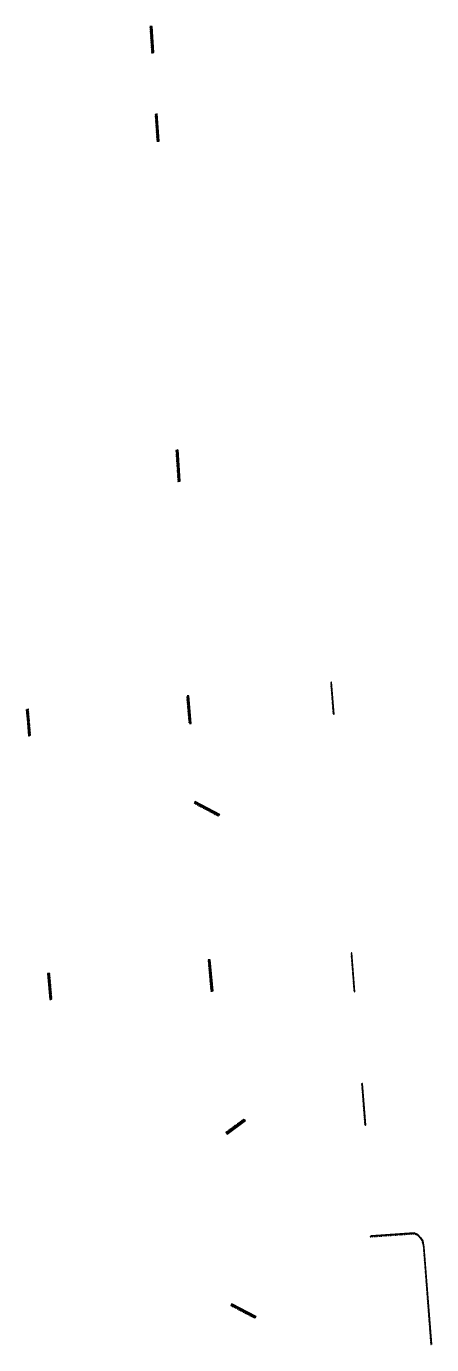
# Model space of a CAD drawing. Extents: x -9041 to 1682, y -8996 to 964.
# Drawn here: x -5188 to -3822, y -3474 to 964 of the extents above; entities that cross this region are included whole.
import ezdxf

# ---------------------------------------------------------------- set-up
doc = ezdxf.new("R2010")
doc.units = 0

msp = doc.modelspace()

# ---------------------------------------------------------------- linework, layer by layer
at = {"layer": 'mg_to_dxf', "color": 40}
for points in [[(-4770.53, 963.41), (-4771.53, 963.34), (-4771.5, 962.93), (-4770.51, 963)], [(-4770.12, 957.01), (-4770.31, 960), (-4771.31, 959.94), (-4771.11, 956.94)], [(-4770.72, 950.96), (-4769.72, 951.02), (-4769.92, 954.01), (-4770.92, 953.95)], [(-4769.33, 945.03), (-4769.53, 948.03), (-4770.53, 947.96), (-4770.33, 944.97)], [(-4769.94, 938.98), (-4768.94, 939.05), (-4769.14, 942.04), (-4770.14, 941.97)], [(-4768.75, 936.05), (-4769.75, 935.99), (-4769.55, 932.99), (-4768.55, 933.06)], [(-4769.54, 963.49), (-4769.51, 963.06), (-4768.51, 963.13), (-4768.54, 963.57)], [(-4768.31, 960.13), (-4769.31, 960.07), (-4769.12, 957.07), (-4768.12, 957.14)], [(-4768.92, 954.08), (-4768.73, 951.09), (-4767.73, 951.15), (-4767.92, 954.14)], [(-4768.34, 945.1), (-4767.34, 945.16), (-4767.53, 948.16), (-4768.53, 948.09)], [(-4768.14, 942.11), (-4767.95, 939.11), (-4766.95, 939.18), (-4767.14, 942.17)], [(-4766.56, 933.19), (-4766.75, 936.18), (-4767.75, 936.12), (-4767.56, 933.12)], [(-4761.78, 875.38), (-4760.79, 875.45), (-4766.55, 963.73), (-4767.54, 963.65)], [(-4764.55, 963.89), (-4765.55, 963.81), (-4759.79, 875.52), (-4758.79, 875.59)], [(-4768.16, 927.07), (-4768.36, 930.07), (-4769.36, 930), (-4769.16, 927.01)], [(-4768.96, 924.01), (-4768.77, 921.02), (-4767.77, 921.08), (-4767.97, 924.08)], [(-4768.38, 915.03), (-4767.38, 915.1), (-4767.58, 918.09), (-4768.57, 918.03)], [(-4766.99, 909.11), (-4767.19, 912.1), (-4768.18, 912.04), (-4767.99, 909.04)], [(-4767.79, 906.05), (-4767.6, 903.06), (-4766.6, 903.12), (-4766.8, 906.12)], [(-4766.21, 897.14), (-4766.4, 900.13), (-4767.4, 900.06), (-4767.21, 897.07)], [(-4767.16, 927.14), (-4766.17, 927.2), (-4766.36, 930.2), (-4767.36, 930.13)], [(-4767.01, 894.08), (-4766.82, 891.08), (-4765.82, 891.15), (-4766.01, 894.14)], [(-4765.97, 924.21), (-4766.97, 924.14), (-4766.77, 921.15), (-4765.78, 921.21)], [(-4765.62, 888.15), (-4766.62, 888.09), (-4766.43, 885.1), (-4765.43, 885.16)], [(-4765.39, 915.23), (-4765.58, 918.22), (-4766.58, 918.16), (-4766.38, 915.16)], [(-4766.19, 912.17), (-4765.99, 909.18), (-4765, 909.24), (-4765.19, 912.23)], [(-4765.8, 906.18), (-4765.6, 903.19), (-4764.6, 903.25), (-4764.8, 906.25)], [(-4764.21, 897.27), (-4764.41, 900.26), (-4765.41, 900.19), (-4765.21, 897.2)], [(-4765.02, 894.21), (-4764.82, 891.21), (-4763.82, 891.28), (-4764.02, 894.27)], [(-4764.43, 885.23), (-4763.43, 885.29), (-4763.63, 888.28), (-4764.63, 888.22)], [(-4765.23, 882.17), (-4766.23, 882.1), (-4766.04, 879.11), (-4765.04, 879.17)], [(-4765.77, 875.1), (-4764.78, 875.17), (-4764.84, 876.18), (-4765.84, 876.11)], [(-4763.04, 879.3), (-4763.24, 882.3), (-4764.24, 882.23), (-4764.04, 879.24)], [(-4763.78, 875.24), (-4762.78, 875.31), (-4762.85, 876.31), (-4763.84, 876.24)], [(-4753.62, 664.43), (-4752.62, 664.49), (-4752.82, 667.49), (-4753.82, 667.42)], [(-4751.82, 667.55), (-4751.63, 664.56), (-4750.63, 664.63), (-4750.82, 667.62)], [(-4748.93, 669.24), (-4749.92, 669.17), (-4743.92, 577.12), (-4742.92, 577.16)], [(-4741.92, 577.21), (-4740.92, 577.25), (-4746.93, 669.38), (-4747.93, 669.31)], [(-4753.23, 658.44), (-4752.23, 658.51), (-4752.43, 661.5), (-4753.43, 661.44)], [(-4752.04, 655.51), (-4753.04, 655.45), (-4752.84, 652.46), (-4751.84, 652.52)], [(-4751.65, 649.53), (-4752.65, 649.46), (-4752.45, 646.47), (-4751.45, 646.53)], [(-4752.25, 643.47), (-4752.06, 640.48), (-4751.06, 640.55), (-4751.26, 643.54)], [(-4751.67, 634.49), (-4750.67, 634.56), (-4750.87, 637.55), (-4751.86, 637.49)], [(-4750.28, 628.57), (-4750.48, 631.56), (-4751.47, 631.5), (-4751.28, 628.51)], [(-4750.43, 661.63), (-4751.43, 661.57), (-4751.24, 658.57), (-4750.24, 658.64)], [(-4751.08, 625.51), (-4750.89, 622.52), (-4749.89, 622.58), (-4750.09, 625.58)], [(-4751.04, 655.58), (-4750.84, 652.59), (-4749.85, 652.65), (-4750.04, 655.64)], [(-4750.45, 646.6), (-4749.46, 646.66), (-4749.65, 649.66), (-4750.65, 649.59)], [(-4749.07, 640.68), (-4749.26, 643.67), (-4750.26, 643.6), (-4750.06, 640.61)], [(-4748.87, 637.68), (-4749.87, 637.62), (-4749.67, 634.62), (-4748.68, 634.69)], [(-4748.28, 628.7), (-4748.48, 631.7), (-4749.48, 631.63), (-4749.28, 628.64)], [(-4748.09, 625.71), (-4749.09, 625.64), (-4748.89, 622.65), (-4747.89, 622.71)], [(-4750.69, 619.53), (-4750.5, 616.53), (-4749.5, 616.6), (-4749.69, 619.59)], [(-4749.3, 613.6), (-4750.3, 613.54), (-4750.11, 610.54), (-4749.11, 610.61)], [(-4749.72, 604.56), (-4748.72, 604.62), (-4748.91, 607.62), (-4749.91, 607.55)], [(-4749.33, 598.57), (-4748.33, 598.63), (-4748.52, 601.63), (-4749.52, 601.56)], [(-4749.13, 595.58), (-4748.94, 592.58), (-4747.94, 592.65), (-4748.13, 595.64)], [(-4748.74, 589.59), (-4748.54, 586.6), (-4747.55, 586.66), (-4747.74, 589.65)], [(-4748.7, 619.66), (-4748.5, 616.66), (-4747.5, 616.73), (-4747.7, 619.72)], [(-4748.15, 580.61), (-4747.16, 580.67), (-4747.35, 583.67), (-4748.35, 583.6)], [(-4748.31, 613.67), (-4748.11, 610.67), (-4747.11, 610.74), (-4747.31, 613.73)], [(-4746.96, 577.68), (-4747.96, 577.61), (-4747.92, 576.96), (-4746.92, 577)], [(-4747.92, 607.68), (-4747.72, 604.69), (-4746.72, 604.75), (-4746.92, 607.75)], [(-4747.52, 601.69), (-4747.33, 598.7), (-4746.33, 598.76), (-4746.53, 601.76)], [(-4746.14, 595.77), (-4747.13, 595.71), (-4746.94, 592.71), (-4745.94, 592.78)], [(-4746.55, 586.73), (-4745.55, 586.79), (-4745.75, 589.78), (-4746.74, 589.72)], [(-4745.16, 580.8), (-4745.36, 583.8), (-4746.35, 583.73), (-4746.16, 580.74)], [(-4744.92, 577.08), (-4744.96, 577.81), (-4745.96, 577.74), (-4745.92, 577.04)], [(-4683.82, -464.34), (-4683.62, -467.33), (-4682.63, -467.27), (-4682.82, -464.27)], [(-4682.23, -473.25), (-4682.43, -470.26), (-4683.43, -470.32), (-4683.23, -473.32)], [(-4682.84, -479.31), (-4681.84, -479.24), (-4682.04, -476.25), (-4683.04, -476.31)], [(-4682.45, -485.29), (-4681.45, -485.23), (-4681.65, -482.23), (-4682.65, -482.3)], [(-4681.82, -464.21), (-4681.63, -467.2), (-4680.63, -467.14), (-4680.82, -464.14)], [(-4681.43, -470.19), (-4681.24, -473.19), (-4680.24, -473.12), (-4680.43, -470.13)], [(-4681.04, -476.18), (-4680.85, -479.18), (-4679.85, -479.11), (-4680.04, -476.12)], [(-4680.46, -485.16), (-4679.46, -485.1), (-4679.65, -482.1), (-4680.65, -482.17)], [(-4680.26, -488.16), (-4680.06, -491.15), (-4679.07, -491.08), (-4679.26, -488.09)], [(-4673.07, -567.71), (-4672.07, -567.62), (-4678.95, -462.12), (-4679.95, -462.21)], [(-4671.07, -567.54), (-4670.08, -567.46), (-4676.96, -461.94), (-4677.96, -462.03)], [(-4681.26, -488.22), (-4682.26, -488.29), (-4682.06, -491.28), (-4681.06, -491.22)], [(-4680.87, -494.21), (-4681.87, -494.27), (-4681.67, -497.27), (-4680.67, -497.2)], [(-4680.48, -500.2), (-4681.48, -500.26), (-4681.28, -503.25), (-4680.28, -503.19)], [(-4679.89, -509.18), (-4680.09, -506.18), (-4681.08, -506.25), (-4680.89, -509.24)], [(-4680.5, -515.23), (-4679.5, -515.16), (-4679.7, -512.17), (-4680.69, -512.24)], [(-4680.11, -521.22), (-4679.11, -521.15), (-4679.31, -518.16), (-4680.3, -518.22)], [(-4679.91, -524.21), (-4679.72, -527.2), (-4678.72, -527.14), (-4678.91, -524.15)], [(-4679.67, -497.14), (-4678.68, -497.07), (-4678.87, -494.08), (-4679.87, -494.14)], [(-4678.33, -533.13), (-4678.52, -530.13), (-4679.52, -530.2), (-4679.33, -533.19)], [(-4679.28, -503.12), (-4678.29, -503.06), (-4678.48, -500.07), (-4679.48, -500.13)], [(-4679.09, -506.12), (-4678.89, -509.11), (-4677.9, -509.05), (-4678.09, -506.05)], [(-4677.7, -512.04), (-4678.7, -512.11), (-4678.5, -515.1), (-4677.5, -515.03)], [(-4677.31, -518.03), (-4678.31, -518.09), (-4678.11, -521.09), (-4677.11, -521.02)], [(-4677.72, -527.07), (-4676.72, -527.01), (-4676.92, -524.02), (-4677.92, -524.08)], [(-4676.53, -530), (-4677.53, -530.07), (-4677.33, -533.06), (-4676.33, -533)], [(-4677.94, -539.11), (-4678.13, -536.12), (-4679.13, -536.18), (-4678.94, -539.18)], [(-4677.74, -542.11), (-4678.74, -542.17), (-4678.55, -545.17), (-4677.55, -545.1)], [(-4678.16, -551.15), (-4677.16, -551.09), (-4677.35, -548.09), (-4678.35, -548.16)], [(-4676.77, -557.08), (-4676.96, -554.08), (-4677.96, -554.15), (-4677.76, -557.14)], [(-4676.57, -560.07), (-4677.57, -560.13), (-4677.37, -563.13), (-4676.38, -563.06)], [(-4676.06, -567.95), (-4676.18, -566.06), (-4677.18, -566.12), (-4677.05, -568.03)], [(-4676.94, -539.05), (-4675.94, -538.98), (-4676.14, -535.99), (-4677.14, -536.05)], [(-4675.55, -544.97), (-4675.75, -541.98), (-4676.75, -542.04), (-4676.55, -545.04)], [(-4675.36, -547.96), (-4676.35, -548.03), (-4676.16, -551.02), (-4675.16, -550.96)], [(-4674.97, -553.95), (-4675.96, -554.02), (-4675.77, -557.01), (-4674.77, -556.95)], [(-4674.38, -562.93), (-4674.58, -559.94), (-4675.57, -560), (-4675.38, -563)], [(-4675.06, -567.87), (-4674.06, -567.79), (-4674.19, -565.93), (-4675.18, -565.99)], [(-4161.95, -1248.58), (-4160.95, -1248.51), (-4161.18, -1245.51), (-4162.18, -1245.59)], [(-4160.73, -1251.5), (-4161.72, -1251.57), (-4161.49, -1254.56), (-4160.5, -1254.49)], [(-4161.27, -1257.56), (-4161.04, -1260.55), (-4160.04, -1260.47), (-4160.27, -1257.48)], [(-4159.81, -1263.46), (-4160.81, -1263.54), (-4160.58, -1266.53), (-4159.58, -1266.45)], [(-4160.35, -1269.52), (-4160.13, -1272.51), (-4159.13, -1272.44), (-4159.36, -1269.44)], [(-4152.04, -1352.2), (-4151.01, -1352.63), (-4159.33, -1243.47), (-4160.33, -1243.51)], [(-4158.67, -1278.42), (-4158.9, -1275.43), (-4159.9, -1275.5), (-4159.67, -1278.49)], [(-4159.44, -1281.49), (-4159.21, -1284.48), (-4158.22, -1284.4), (-4158.44, -1281.41)], [(-4647.55, -1293.75), (-4647.29, -1296.74), (-4646.29, -1296.65), (-4646.56, -1293.66)], [(-4645.77, -1302.63), (-4646.03, -1299.64), (-4647.02, -1299.73), (-4646.76, -1302.72)], [(-4646.23, -1308.69), (-4645.24, -1308.61), (-4645.5, -1305.62), (-4646.5, -1305.7)], [(-4644.97, -1311.59), (-4645.97, -1311.68), (-4645.71, -1314.67), (-4644.71, -1314.58)], [(-4645.83, -1290.45), (-4645.82, -1290.59), (-4644.83, -1290.5), (-4644.84, -1290.31)], [(-4645.56, -1293.58), (-4645.3, -1296.56), (-4644.3, -1296.48), (-4644.56, -1293.49)], [(-4644.18, -1320.56), (-4644.45, -1317.57), (-4645.44, -1317.66), (-4645.18, -1320.65)], [(-4643.77, -1302.45), (-4644.04, -1299.46), (-4645.03, -1299.55), (-4644.77, -1302.54)], [(-4644.92, -1323.64), (-4644.65, -1326.62), (-4643.66, -1326.54), (-4643.92, -1323.55)], [(-4643.25, -1308.43), (-4643.51, -1305.44), (-4644.51, -1305.53), (-4644.24, -1308.52)], [(-4644.39, -1329.61), (-4644.13, -1332.6), (-4643.13, -1332.51), (-4643.39, -1329.52)], [(-4642.72, -1314.41), (-4642.98, -1311.42), (-4643.98, -1311.51), (-4643.71, -1314.49)], [(-4635.64, -1383.31), (-4634.63, -1383.32), (-4642.86, -1290.01), (-4643.85, -1290.16)], [(-4642.19, -1320.38), (-4642.45, -1317.39), (-4643.45, -1317.48), (-4643.19, -1320.47)], [(-4641.66, -1326.36), (-4641.93, -1323.37), (-4642.92, -1323.46), (-4642.66, -1326.45)], [(-4642.13, -1332.42), (-4641.14, -1332.34), (-4641.4, -1329.35), (-4642.4, -1329.44)], [(-4633.63, -1383.32), (-4632.62, -1383.33), (-4640.88, -1289.72), (-4641.87, -1289.86)], [(-4158.99, -1287.47), (-4158.76, -1290.46), (-4157.76, -1290.38), (-4157.99, -1287.39)], [(-4158.3, -1296.44), (-4157.3, -1296.37), (-4157.53, -1293.38), (-4158.53, -1293.45)], [(-4157.85, -1302.43), (-4156.85, -1302.35), (-4157.08, -1299.36), (-4158.07, -1299.43)], [(-4157.62, -1305.42), (-4157.39, -1308.41), (-4156.39, -1308.33), (-4156.62, -1305.34)], [(-4156.93, -1314.39), (-4155.94, -1314.31), (-4156.16, -1311.32), (-4157.16, -1311.4)], [(-4156.7, -1317.38), (-4156.48, -1320.37), (-4155.48, -1320.3), (-4155.71, -1317.31)], [(-4156.25, -1323.36), (-4156.02, -1326.36), (-4155.02, -1326.28), (-4155.25, -1323.29)], [(-4155.79, -1329.35), (-4155.56, -1332.34), (-4154.57, -1332.26), (-4154.8, -1329.27)], [(-5187.16, -1335.71), (-5188.16, -1335.79), (-5184.55, -1378.63), (-5183.56, -1378.56)], [(-5185.17, -1335.55), (-5186.17, -1335.63), (-5182.56, -1378.48), (-5181.56, -1378.41)], [(-5184.16, -1335.56), (-5183.91, -1338.55), (-5182.92, -1338.47), (-5183.17, -1335.48)], [(-5183.41, -1344.53), (-5182.41, -1344.45), (-5182.66, -1341.46), (-5183.66, -1341.54)], [(-5182.16, -1347.44), (-5183.16, -1347.52), (-5182.91, -1350.51), (-5181.91, -1350.43)], [(-5182.4, -1356.49), (-5181.41, -1356.41), (-5181.66, -1353.42), (-5182.65, -1353.5)], [(-5182.17, -1335.4), (-5181.92, -1338.39), (-5180.92, -1338.3), (-5181.17, -1335.31)], [(-5182.15, -1359.48), (-5181.9, -1362.47), (-5180.9, -1362.38), (-5181.15, -1359.4)], [(-5181.67, -1341.37), (-5181.42, -1344.36), (-5180.42, -1344.28), (-5180.67, -1341.29)], [(-5180.4, -1368.36), (-5180.65, -1365.37), (-5181.65, -1365.46), (-5181.4, -1368.45)], [(-5180.91, -1350.34), (-5179.92, -1350.26), (-5180.17, -1347.27), (-5181.16, -1347.35)], [(-5180.89, -1374.43), (-5179.9, -1374.34), (-5180.15, -1371.35), (-5181.14, -1371.44)], [(-5180.41, -1356.32), (-5179.41, -1356.24), (-5179.67, -1353.25), (-5180.66, -1353.33)], [(-5180.16, -1359.31), (-5179.91, -1362.3), (-5178.91, -1362.22), (-5179.16, -1359.23)], [(-5178.66, -1365.21), (-5179.65, -1365.29), (-5179.4, -1368.28), (-5178.41, -1368.2)], [(-5177.9, -1374.17), (-5178.15, -1371.18), (-5179.15, -1371.27), (-5178.9, -1374.26)], [(-4642.6, -1338.49), (-4642.87, -1335.5), (-4643.86, -1335.59), (-4643.6, -1338.58)], [(-4642.07, -1344.47), (-4642.34, -1341.48), (-4643.33, -1341.57), (-4643.07, -1344.55)], [(-4641.81, -1347.45), (-4642.81, -1347.54), (-4642.54, -1350.53), (-4641.55, -1350.44)], [(-4641.02, -1356.42), (-4641.28, -1353.43), (-4642.28, -1353.52), (-4642.02, -1356.51)], [(-4641.87, -1335.41), (-4641.61, -1338.4), (-4640.61, -1338.31), (-4640.87, -1335.33)], [(-4641.49, -1362.48), (-4640.49, -1362.4), (-4640.76, -1359.41), (-4641.75, -1359.5)], [(-4640.08, -1344.29), (-4640.35, -1341.3), (-4641.34, -1341.39), (-4641.08, -1344.38)], [(-4640.96, -1368.46), (-4639.97, -1368.37), (-4640.23, -1365.39), (-4641.23, -1365.47)], [(-4639.56, -1350.27), (-4639.82, -1347.28), (-4640.81, -1347.37), (-4640.55, -1350.36)], [(-4640.7, -1371.45), (-4640.44, -1374.44), (-4639.44, -1374.35), (-4639.7, -1371.36)], [(-4640.29, -1353.34), (-4640.02, -1356.33), (-4639.03, -1356.24), (-4639.29, -1353.26)], [(-4639.76, -1359.32), (-4639.5, -1362.31), (-4638.5, -1362.22), (-4638.76, -1359.23)], [(-4639.23, -1365.3), (-4638.97, -1368.29), (-4637.97, -1368.2), (-4638.24, -1365.21)], [(-4637.45, -1374.17), (-4637.71, -1371.19), (-4638.71, -1371.27), (-4638.44, -1374.26)], [(-4154.11, -1338.25), (-4154.34, -1335.25), (-4155.34, -1335.33), (-4155.11, -1338.32)], [(-4154.88, -1341.31), (-4154.65, -1344.3), (-4153.65, -1344.23), (-4153.88, -1341.24)], [(-4154.42, -1347.3), (-4154.2, -1350.29), (-4153.2, -1350.21), (-4153.43, -1347.22)], [(-5183.39, -1380.55), (-5184.38, -1380.62), (-5180.66, -1424.88), (-5179.66, -1424.81)], [(-5181.39, -1380.41), (-5182.39, -1380.48), (-5178.66, -1424.74), (-5177.67, -1424.67)], [(-5180.56, -1378.34), (-5179.57, -1378.27), (-5179.64, -1377.33), (-5180.64, -1377.42)], [(-5180.39, -1380.4), (-5179.39, -1380.32), (-5179.4, -1380.26), (-5180.4, -1380.33)], [(-5179.14, -1383.31), (-5180.14, -1383.39), (-5179.89, -1386.38), (-5178.89, -1386.3)], [(-5179.38, -1392.36), (-5178.39, -1392.28), (-5178.64, -1389.29), (-5179.63, -1389.37)], [(-5178.13, -1395.27), (-5179.13, -1395.35), (-5178.88, -1398.34), (-5177.88, -1398.26)], [(-5178.57, -1378.2), (-5177.57, -1378.13), (-5177.65, -1377.16), (-5178.65, -1377.25)], [(-5178.63, -1401.33), (-5178.38, -1404.32), (-5177.38, -1404.24), (-5177.63, -1401.25)], [(-5178.4, -1380.24), (-5177.4, -1380.15), (-5177.4, -1380.12), (-5178.4, -1380.19)], [(-5176.9, -1386.13), (-5177.15, -1383.14), (-5178.14, -1383.23), (-5177.89, -1386.22)], [(-5178.12, -1407.31), (-5177.87, -1410.3), (-5176.88, -1410.22), (-5177.13, -1407.23)], [(-5177.64, -1389.21), (-5177.39, -1392.19), (-5176.39, -1392.11), (-5176.64, -1389.12)], [(-5177.62, -1413.29), (-5177.37, -1416.28), (-5176.37, -1416.19), (-5176.62, -1413.2)], [(-5176.14, -1395.1), (-5177.14, -1395.18), (-5176.89, -1398.17), (-5175.89, -1398.09)], [(-5176.87, -1422.26), (-5175.87, -1422.17), (-5176.12, -1419.18), (-5177.12, -1419.27)], [(-5175.39, -1404.07), (-5175.64, -1401.08), (-5176.63, -1401.16), (-5176.38, -1404.15)], [(-5175.13, -1407.06), (-5176.13, -1407.14), (-5175.88, -1410.13), (-5174.88, -1410.05)], [(-5175.38, -1416.11), (-5174.38, -1416.03), (-5174.63, -1413.04), (-5175.63, -1413.12)], [(-5174.13, -1419.02), (-5175.12, -1419.1), (-5174.87, -1422.09), (-5173.88, -1422.01)], [(-4640.17, -1377.43), (-4639.91, -1380.41), (-4638.91, -1380.33), (-4639.18, -1377.34)], [(-4638.18, -1377.25), (-4637.92, -1380.24), (-4636.92, -1380.15), (-4637.18, -1377.16)], [(-4636.64, -1383.3), (-4636.66, -1383.14), (-4637.65, -1383.26)], [(-4622.02, -1650.94), (-4622.46, -1651.84), (-4620.86, -1652.68), (-4620.39, -1651.79)], [(-4621.58, -1650.04), (-4619.93, -1650.91), (-4619.46, -1650.03), (-4621.14, -1649.14)], [(-4537.6, -1692.12), (-4537.14, -1691.24), (-4620.26, -1647.34), (-4620.7, -1648.24)], [(-4619.38, -1645.54), (-4619.82, -1646.44), (-4536.68, -1690.35), (-4536.22, -1689.46)], [(-4617.74, -1653.2), (-4618.21, -1654.08), (-4615.56, -1655.48), (-4615.09, -1654.6)], [(-4616.81, -1651.43), (-4617.27, -1652.31), (-4614.62, -1653.71), (-4614.15, -1652.83)], [(-4612.9, -1656.88), (-4610.25, -1658.28), (-4609.78, -1657.4), (-4612.44, -1656)], [(-4611.5, -1654.23), (-4611.97, -1655.11), (-4609.32, -1656.51), (-4608.85, -1655.63)], [(-4607.6, -1659.68), (-4604.94, -1661.08), (-4604.48, -1660.2), (-4607.13, -1658.8)], [(-4604.01, -1659.32), (-4603.54, -1658.43), (-4606.2, -1657.03), (-4606.66, -1657.91)], [(-4601.82, -1661.6), (-4602.29, -1662.48), (-4599.64, -1663.89), (-4599.17, -1663)], [(-4601.36, -1660.72), (-4598.71, -1662.12), (-4598.24, -1661.23), (-4600.89, -1659.83)], [(-4596.99, -1665.29), (-4594.33, -1666.69), (-4593.87, -1665.8), (-4596.52, -1664.4)], [(-4596.05, -1663.52), (-4593.4, -1664.92), (-4592.93, -1664.03), (-4595.58, -1662.63)], [(-4591.68, -1668.09), (-4589.03, -1669.49), (-4588.56, -1668.6), (-4591.21, -1667.2)], [(-4590.28, -1665.44), (-4590.75, -1666.32), (-4588.09, -1667.72), (-4587.63, -1666.84)], [(-4585.91, -1670.01), (-4586.37, -1670.89), (-4583.72, -1672.29), (-4583.25, -1671.41)], [(-4584.97, -1668.24), (-4585.44, -1669.12), (-4582.79, -1670.52), (-4582.32, -1669.64)], [(-4577.95, -1674.21), (-4580.6, -1672.81), (-4581.07, -1673.69), (-4578.42, -1675.09)], [(-4580.13, -1671.92), (-4577.48, -1673.32), (-4577.02, -1672.44), (-4579.67, -1671.04)], [(-4573.11, -1677.89), (-4572.64, -1677.01), (-4575.3, -1675.61), (-4575.76, -1676.49)], [(-4574.36, -1673.84), (-4574.83, -1674.72), (-4572.18, -1676.13), (-4571.71, -1675.24)], [(-4570.46, -1679.3), (-4567.8, -1680.7), (-4567.34, -1679.81), (-4569.99, -1678.41)], [(-4566.4, -1678.04), (-4569.06, -1676.64), (-4569.52, -1677.53), (-4566.87, -1678.93)], [(-4565.15, -1682.1), (-4562.5, -1683.5), (-4562.03, -1682.61), (-4564.68, -1681.21)], [(-4561.1, -1680.84), (-4563.75, -1679.44), (-4564.22, -1680.33), (-4561.56, -1681.73)], [(-4559.38, -1684.01), (-4559.85, -1684.9), (-4557.19, -1686.3), (-4556.73, -1685.42)], [(-4558.45, -1682.25), (-4558.91, -1683.13), (-4556.26, -1684.53), (-4555.79, -1683.65)], [(-4550.95, -1687.33), (-4550.49, -1686.45), (-4553.14, -1685.05), (-4553.61, -1685.93)], [(-4554.07, -1686.82), (-4554.54, -1687.7), (-4551.89, -1689.1), (-4551.42, -1688.22)], [(-4546.58, -1691.9), (-4546.11, -1691.02), (-4548.77, -1689.62), (-4549.23, -1690.5)], [(-4548.3, -1688.73), (-4545.65, -1690.13), (-4545.18, -1689.25), (-4547.83, -1687.85)], [(-4543.46, -1692.42), (-4543.93, -1693.3), (-4541.28, -1694.7), (-4540.81, -1693.82)], [(-4543, -1691.54), (-4540.34, -1692.94), (-4539.88, -1692.05), (-4542.53, -1690.65)], [(-4093.6, -2156.46), (-4093.53, -2157.45), (-4092.53, -2157.37), (-4092.63, -2156.02)], [(-4093.07, -2163.43), (-4092.07, -2163.36), (-4092.3, -2160.37), (-4093.3, -2160.44)], [(-4092.61, -2169.42), (-4091.62, -2169.34), (-4091.84, -2166.35), (-4092.84, -2166.42)], [(-4092.39, -2172.41), (-4092.16, -2175.4), (-4091.16, -2175.32), (-4091.39, -2172.33)], [(-4081.7, -2286.21), (-4080.65, -2286.81), (-4090.69, -2155.14), (-4091.66, -2155.58)], [(-4574.31, -2179.67), (-4574.35, -2179.23), (-4575.34, -2179.31), (-4575.3, -2179.76)], [(-4575.04, -2182.75), (-4574.78, -2185.74), (-4573.78, -2185.65), (-4574.04, -2182.66)], [(-4573.52, -2188.64), (-4574.51, -2188.73), (-4574.25, -2191.71), (-4573.25, -2191.63)], [(-4573.99, -2194.7), (-4573.72, -2197.69), (-4572.73, -2197.6), (-4572.99, -2194.61)], [(-4572.2, -2203.58), (-4572.46, -2200.59), (-4573.46, -2200.68), (-4573.19, -2203.67)], [(-4572.31, -2179.5), (-4572.35, -2179.08), (-4573.35, -2179.15), (-4573.31, -2179.59)], [(-4572.05, -2182.49), (-4573.05, -2182.57), (-4572.78, -2185.56), (-4571.79, -2185.47)], [(-4572.67, -2209.65), (-4571.67, -2209.56), (-4571.94, -2206.57), (-4572.93, -2206.66)], [(-4571.26, -2191.45), (-4571.52, -2188.46), (-4572.52, -2188.55), (-4572.26, -2191.54)], [(-4572.14, -2215.62), (-4571.14, -2215.53), (-4571.41, -2212.55), (-4572.4, -2212.63)], [(-4571, -2194.44), (-4571.99, -2194.53), (-4571.73, -2197.52), (-4570.73, -2197.43)], [(-4571.88, -2218.61), (-4571.61, -2221.6), (-4570.62, -2221.51), (-4570.88, -2218.52)], [(-4571.47, -2200.5), (-4571.2, -2203.49), (-4570.21, -2203.4), (-4570.47, -2200.42)], [(-4570.36, -2178.92), (-4571.35, -2179), (-4562.04, -2284.6), (-4561.04, -2284.52)], [(-4569.94, -2206.39), (-4570.94, -2206.48), (-4570.68, -2209.47), (-4569.68, -2209.38)], [(-4569.42, -2212.37), (-4570.41, -2212.46), (-4570.15, -2215.45), (-4569.15, -2215.36)], [(-4569.88, -2218.43), (-4569.62, -2221.42), (-4568.63, -2221.33), (-4568.89, -2218.35)], [(-4568.36, -2178.77), (-4569.36, -2178.84), (-4560.05, -2284.43), (-4559.05, -2284.34)], [(-4091.93, -2178.39), (-4091.7, -2181.38), (-4090.7, -2181.3), (-4090.93, -2178.31)], [(-4091.25, -2187.36), (-4090.25, -2187.29), (-4090.48, -2184.3), (-4091.47, -2184.37)], [(-4090.02, -2190.28), (-4091.02, -2190.35), (-4090.79, -2193.35), (-4089.79, -2193.27)], [(-4089.56, -2196.26), (-4090.56, -2196.34), (-4090.33, -2199.33), (-4089.34, -2199.25)], [(-4090.11, -2202.32), (-4089.88, -2205.31), (-4088.88, -2205.23), (-4089.11, -2202.24)], [(-4089.42, -2211.29), (-4088.42, -2211.22), (-4088.65, -2208.23), (-4089.65, -2208.3)], [(-4087.97, -2217.2), (-4088.2, -2214.21), (-4089.19, -2214.28), (-4088.96, -2217.28)], [(-5108.93, -2312.5), (-5107.94, -2312.35), (-5115.28, -2225.1), (-5116.28, -2225.1)], [(-5106.94, -2312.2), (-5105.95, -2312.05), (-5113.28, -2225.08), (-5114.28, -2225.09)], [(-5112.02, -2228.07), (-5112.02, -2228.07), (-5112.14, -2225.07), (-5112.27, -2225.08)], [(-5111.27, -2225.06), (-5111.27, -2225.06), (-5112.14, -2225.07), (-5111.02, -2227.98)], [(-5111.02, -2227.98), (-5111.02, -2227.98), (-5112.14, -2225.07), (-5112.02, -2228.07)], [(-5111.52, -2234.05), (-5110.52, -2233.96), (-5110.77, -2230.97), (-5111.77, -2231.06)], [(-5110.02, -2239.94), (-5110.27, -2236.95), (-5111.27, -2237.04), (-5111.01, -2240.02)], [(-5109.51, -2245.92), (-5109.77, -2242.93), (-5110.76, -2243.01), (-5110.51, -2246)], [(-5110.03, -2227.9), (-5109.03, -2227.82), (-5109.26, -2225.04), (-5110.27, -2225.05)], [(-5110.26, -2248.99), (-5110.01, -2251.98), (-5109.01, -2251.9), (-5109.26, -2248.91)], [(-5108.78, -2230.8), (-5109.78, -2230.89), (-5109.52, -2233.88), (-5108.53, -2233.79)], [(-5108.76, -2254.89), (-5109.76, -2254.97), (-5109.5, -2257.96), (-5108.51, -2257.88)], [(-5109.27, -2236.87), (-5109.02, -2239.86), (-5108.02, -2239.77), (-5108.28, -2236.78)], [(-5109.25, -2260.95), (-5109, -2263.94), (-5108, -2263.86), (-5108.26, -2260.87)], [(-5107.77, -2242.76), (-5108.77, -2242.85), (-5108.52, -2245.84), (-5107.52, -2245.75)], [(-5108.01, -2251.81), (-5107.02, -2251.73), (-5107.27, -2248.74), (-5108.27, -2248.83)], [(-5107.76, -2254.8), (-5107.51, -2257.79), (-5106.51, -2257.71), (-5106.77, -2254.72)], [(-5106.01, -2263.69), (-5106.26, -2260.7), (-5107.26, -2260.78), (-5107.01, -2263.77)], [(-4571.09, -2227.58), (-4570.09, -2227.49), (-4570.35, -2224.5), (-4571.35, -2224.59)], [(-4570.56, -2233.55), (-4569.56, -2233.46), (-4569.83, -2230.48), (-4570.82, -2230.56)], [(-4570.3, -2236.54), (-4570.03, -2239.53), (-4569.04, -2239.44), (-4569.3, -2236.45)], [(-4569.77, -2242.52), (-4569.5, -2245.51), (-4568.51, -2245.42), (-4568.77, -2242.43)], [(-4568.36, -2224.32), (-4569.36, -2224.41), (-4569.09, -2227.4), (-4568.1, -2227.31)], [(-4569.24, -2248.49), (-4568.98, -2251.48), (-4567.98, -2251.39), (-4568.24, -2248.41)], [(-4568.57, -2233.38), (-4567.57, -2233.29), (-4567.83, -2230.3), (-4568.83, -2230.39)], [(-4567.45, -2257.37), (-4567.72, -2254.38), (-4568.71, -2254.47), (-4568.45, -2257.46)], [(-4567.04, -2239.27), (-4567.31, -2236.28), (-4568.3, -2236.36), (-4568.04, -2239.35)], [(-4567.92, -2263.44), (-4566.93, -2263.35), (-4567.19, -2260.36), (-4568.19, -2260.45)], [(-4567.78, -2242.34), (-4567.51, -2245.33), (-4566.52, -2245.24), (-4566.78, -2242.25)], [(-4566.25, -2248.23), (-4567.25, -2248.32), (-4566.98, -2251.31), (-4565.99, -2251.22)], [(-4565.73, -2254.21), (-4566.72, -2254.3), (-4566.46, -2257.28), (-4565.46, -2257.2)], [(-4565.2, -2260.18), (-4566.19, -2260.27), (-4565.93, -2263.26), (-4564.93, -2263.17)], [(-4088.51, -2223.26), (-4087.51, -2223.18), (-4087.74, -2220.19), (-4088.74, -2220.27)], [(-4088.28, -2226.25), (-4088.05, -2229.24), (-4087.06, -2229.17), (-4087.28, -2226.17)], [(-4086.83, -2232.16), (-4087.82, -2232.23), (-4087.6, -2235.22), (-4086.6, -2235.15)], [(-4086.37, -2238.14), (-4087.37, -2238.22), (-4087.14, -2241.21), (-4086.14, -2241.13)], [(-4086.91, -2244.2), (-4086.68, -2247.19), (-4085.69, -2247.11), (-4085.91, -2244.12)], [(-4085.46, -2250.1), (-4086.46, -2250.18), (-4086.23, -2253.17), (-4085.23, -2253.1)], [(-4085.77, -2259.15), (-4084.77, -2259.08), (-4085, -2256.09), (-4086, -2256.16)], [(-4084.55, -2262.07), (-4085.54, -2262.15), (-4085.32, -2265.14), (-4084.32, -2265.06)], [(-5107.5, -2269.84), (-5107.75, -2266.85), (-5108.75, -2266.93), (-5108.5, -2269.92)], [(-5107.25, -2272.82), (-5108.25, -2272.91), (-5107.99, -2275.9), (-5107, -2275.81)], [(-5106.49, -2281.79), (-5106.75, -2278.8), (-5107.74, -2278.89), (-5107.49, -2281.88)], [(-5105.99, -2287.77), (-5106.24, -2284.78), (-5107.24, -2284.87), (-5106.99, -2287.86)], [(-5105.76, -2266.68), (-5106.76, -2266.76), (-5106.5, -2269.75), (-5105.51, -2269.67)], [(-5105.49, -2293.75), (-5105.74, -2290.76), (-5106.74, -2290.85), (-5106.48, -2293.83)], [(-5106, -2275.73), (-5105, -2275.65), (-5105.26, -2272.66), (-5106.25, -2272.74)], [(-5106.23, -2296.82), (-5105.98, -2299.81), (-5104.98, -2299.73), (-5105.24, -2296.74)], [(-5105.75, -2278.72), (-5105.5, -2281.71), (-5104.5, -2281.63), (-5104.75, -2278.64)], [(-5104.73, -2302.72), (-5105.73, -2302.8), (-5105.48, -2305.79), (-5104.48, -2305.71)], [(-5104, -2287.6), (-5104.25, -2284.61), (-5105.25, -2284.7), (-5104.99, -2287.69)], [(-5103.75, -2290.59), (-5104.74, -2290.68), (-5104.49, -2293.67), (-5103.49, -2293.58)], [(-5102.99, -2299.56), (-5103.24, -2296.57), (-5104.24, -2296.66), (-5103.99, -2299.65)], [(-5103.48, -2305.62), (-5102.49, -2305.54), (-5102.74, -2302.55), (-5103.74, -2302.64)], [(-4567.66, -2266.42), (-4567.4, -2269.41), (-4566.4, -2269.32), (-4566.66, -2266.34)], [(-4567.13, -2272.4), (-4566.87, -2275.39), (-4565.87, -2275.3), (-4566.14, -2272.31)], [(-4566.6, -2278.38), (-4566.34, -2281.37), (-4565.35, -2281.28), (-4565.61, -2278.29)], [(-4566.02, -2284.95), (-4565.03, -2284.87), (-4565.08, -2284.27), (-4566.08, -2284.35)], [(-4564.41, -2269.15), (-4564.67, -2266.16), (-4565.67, -2266.25), (-4565.4, -2269.24)], [(-4563.88, -2275.13), (-4564.14, -2272.14), (-4565.14, -2272.23), (-4564.88, -2275.21)], [(-4564.61, -2278.2), (-4564.35, -2281.19), (-4563.35, -2281.1), (-4563.62, -2278.11)], [(-4563.09, -2284.09), (-4564.09, -2284.18), (-4564.03, -2284.78), (-4563.04, -2284.69)], [(-4085.09, -2268.13), (-4084.86, -2271.12), (-4083.86, -2271.04), (-4084.09, -2268.05)], [(-4084.63, -2274.11), (-4084.4, -2277.1), (-4083.41, -2277.03), (-4083.63, -2274.04)], [(-4083.18, -2280.02), (-4084.18, -2280.09), (-4083.95, -2283.09), (-4082.95, -2283.01)], [(-5105.23, -2308.78), (-5104.97, -2311.77), (-5103.98, -2311.69), (-5104.23, -2308.7)], [(-5102.98, -2311.6), (-5101.99, -2311.45), (-5102.24, -2308.53), (-5103.23, -2308.61)], [(-4057.99, -2596.9), (-4057.98, -2597.08), (-4056.98, -2597), (-4057.04, -2596.17)], [(-4057.75, -2600.07), (-4057.52, -2603.06), (-4056.52, -2602.98), (-4056.75, -2599.99)], [(-4057.06, -2609.04), (-4056.07, -2608.97), (-4056.29, -2605.97), (-4057.29, -2606.05)], [(-4055.84, -2611.96), (-4056.84, -2612.03), (-4056.61, -2615.02), (-4055.61, -2614.95)], [(-4056.38, -2618.02), (-4056.15, -2621.01), (-4055.15, -2620.93), (-4055.38, -2617.94)], [(-4055.15, -2594.72), (-4056.09, -2595.44), (-4045.43, -2735.28), (-4044.38, -2735.92)], [(-4054.7, -2626.91), (-4054.93, -2623.92), (-4055.92, -2624), (-4055.7, -2626.99)], [(-4055.24, -2632.97), (-4054.24, -2632.9), (-4054.47, -2629.9), (-4055.47, -2629.98)], [(-4054.78, -2638.95), (-4053.79, -2638.88), (-4054.01, -2635.89), (-4055.01, -2635.96)], [(-4053.33, -2644.86), (-4053.56, -2641.87), (-4054.55, -2641.95), (-4054.33, -2644.94)], [(-4054.1, -2647.93), (-4053.87, -2650.92), (-4052.87, -2650.84), (-4053.1, -2647.85)], [(-4052.65, -2653.83), (-4053.64, -2653.91), (-4053.41, -2656.9), (-4052.42, -2656.83)], [(-4052.96, -2662.88), (-4051.96, -2662.81), (-4052.19, -2659.82), (-4053.19, -2659.89)], [(-4052.73, -2665.88), (-4052.5, -2668.87), (-4051.5, -2668.79), (-4051.73, -2665.8)], [(-4052.27, -2671.86), (-4052.05, -2674.85), (-4051.05, -2674.77), (-4051.28, -2671.78)], [(-4051.59, -2680.83), (-4050.59, -2680.76), (-4050.82, -2677.77), (-4051.82, -2677.84)], [(-4050.36, -2683.75), (-4051.36, -2683.82), (-4051.13, -2686.82), (-4050.14, -2686.74)], [(-4049.68, -2692.72), (-4049.91, -2689.73), (-4050.91, -2689.81), (-4050.68, -2692.8)], [(-4049.45, -2695.71), (-4050.45, -2695.79), (-4050.22, -2698.78), (-4049.22, -2698.7)], [(-4049.99, -2701.77), (-4049.76, -2704.76), (-4048.77, -2704.69), (-4049, -2701.7)], [(-4450.93, -2718.16), (-4451.47, -2717.32), (-4513.48, -2762.86), (-4512.92, -2763.68)], [(-4449.85, -2719.85), (-4450.39, -2719.01), (-4512.35, -2764.51), (-4511.78, -2765.33)], [(-4505.96, -2753.61), (-4503.54, -2751.83), (-4504.13, -2751.03), (-4506.55, -2752.8)], [(-4501.12, -2750.06), (-4498.7, -2748.28), (-4499.3, -2747.48), (-4501.71, -2749.25)], [(-4497.52, -2749.9), (-4498.11, -2749.09), (-4500.53, -2750.86), (-4499.94, -2751.67)], [(-4494.46, -2743.93), (-4496.88, -2745.7), (-4496.29, -2746.51), (-4493.87, -2744.73)], [(-4493.28, -2745.54), (-4495.69, -2747.31), (-4495.1, -2748.12), (-4492.68, -2746.34)], [(-4489.03, -2741.18), (-4489.62, -2740.37), (-4492.04, -2742.15), (-4491.45, -2742.96)], [(-4490.86, -2743.76), (-4490.27, -2744.57), (-4487.85, -2742.79), (-4488.44, -2741.99)], [(-4484.79, -2736.82), (-4487.21, -2738.6), (-4486.61, -2739.41), (-4484.2, -2737.63)], [(-4483.6, -2738.44), (-4486.02, -2740.21), (-4485.43, -2741.02), (-4483.01, -2739.24)], [(-4482.37, -2735.05), (-4481.78, -2735.85), (-4479.36, -2734.08), (-4479.95, -2733.27)], [(-4480.59, -2737.47), (-4478.18, -2735.69), (-4478.77, -2734.88), (-4481.19, -2736.66)], [(-4474.52, -2730.53), (-4475.12, -2729.72), (-4477.53, -2731.5), (-4476.94, -2732.3)], [(-4475.76, -2733.91), (-4473.34, -2732.14), (-4473.93, -2731.33), (-4476.35, -2733.11)], [(-4472.7, -2727.95), (-4472.1, -2728.75), (-4469.69, -2726.98), (-4470.28, -2726.17)], [(-4468.5, -2728.59), (-4469.1, -2727.78), (-4471.51, -2729.56), (-4470.92, -2730.36)], [(-4465.44, -2722.62), (-4467.86, -2724.39), (-4467.27, -2725.2), (-4464.85, -2723.42)], [(-4464.26, -2724.23), (-4466.68, -2726.01), (-4466.08, -2726.81), (-4463.67, -2725.04)], [(-4462.43, -2721.65), (-4460.01, -2719.87), (-4460.61, -2719.07), (-4463.02, -2720.84)], [(-4461.25, -2723.26), (-4458.83, -2721.49), (-4459.42, -2720.68), (-4461.84, -2722.46)], [(-4457.6, -2718.1), (-4455.18, -2716.32), (-4455.77, -2715.52), (-4458.19, -2717.29)], [(-4454.59, -2717.13), (-4457, -2718.9), (-4456.41, -2719.71), (-4453.99, -2717.93)], [(-4049.54, -2707.75), (-4049.31, -2710.75), (-4048.31, -2710.67), (-4048.54, -2707.68)], [(-4048.08, -2713.66), (-4049.08, -2713.74), (-4048.85, -2716.73), (-4047.86, -2716.65)], [(-4048.4, -2722.71), (-4047.4, -2722.64), (-4047.63, -2719.64), (-4048.62, -2719.72)], [(-4046.94, -2728.62), (-4047.17, -2725.63), (-4048.17, -2725.7), (-4047.94, -2728.69)], [(-4046.72, -2731.61), (-4047.71, -2731.69), (-4047.54, -2734), (-4046.52, -2734.6)], [(-4513.81, -2758.13), (-4515.76, -2759.56), (-4515.19, -2760.39), (-4513.21, -2758.94)], [(-4514.05, -2762.03), (-4512.03, -2760.55), (-4512.62, -2759.74), (-4514.62, -2761.21)], [(-4508.97, -2754.58), (-4511.39, -2756.35), (-4510.79, -2757.16), (-4508.38, -2755.39)], [(-4509.61, -2758.77), (-4507.19, -2757), (-4507.79, -2756.19), (-4510.2, -2757.97)], [(-4505.37, -2754.42), (-4504.77, -2755.22), (-4502.36, -2753.45), (-4502.95, -2752.64)], [(-3880.59, -3099.32), (-3880.67, -3098.27), (-4026.09, -3108.25), (-4027.39, -3109.34)], [(-3974.89, -3106.74), (-3974.82, -3107.74), (-3971.82, -3107.53), (-3971.89, -3106.53)], [(-3965.84, -3107.12), (-3965.91, -3106.12), (-3968.9, -3106.33), (-3968.83, -3107.33)], [(-3962.84, -3106.92), (-3959.85, -3106.71), (-3959.92, -3105.71), (-3962.91, -3105.92)], [(-3956.93, -3105.51), (-3956.86, -3106.5), (-3953.87, -3106.3), (-3953.93, -3105.3)], [(-3950.94, -3105.1), (-3950.87, -3106.09), (-3947.88, -3105.89), (-3947.95, -3104.89)], [(-3944.89, -3105.68), (-3941.89, -3105.48), (-3941.96, -3104.48), (-3944.96, -3104.69)], [(-3938.97, -3104.27), (-3938.9, -3105.27), (-3935.91, -3105.07), (-3935.98, -3104.07)], [(-3929.92, -3104.66), (-3929.99, -3103.66), (-3932.98, -3103.86), (-3932.92, -3104.86)], [(-3926.93, -3104.45), (-3923.94, -3104.24), (-3924, -3103.25), (-3927, -3103.45)], [(-3921.01, -3103.04), (-3920.94, -3104.04), (-3917.95, -3103.83), (-3918.02, -3102.84)], [(-3914.96, -3103.63), (-3911.96, -3103.42), (-3912.03, -3102.43), (-3915.03, -3102.63)], [(-3908.97, -3103.22), (-3905.98, -3103.01), (-3906.05, -3102.01), (-3909.04, -3102.22)], [(-3903.05, -3101.81), (-3902.99, -3102.81), (-3899.99, -3102.6), (-3900.06, -3101.6)], [(-3894.08, -3101.19), (-3897.07, -3101.4), (-3897, -3102.4), (-3894.01, -3102.19)], [(-3891.01, -3101.99), (-3888.02, -3101.78), (-3888.09, -3100.78), (-3891.08, -3100.99)], [(-3882.03, -3101.37), (-3882.1, -3100.37), (-3885.1, -3100.58), (-3885.03, -3101.57)], [(-3868.06, -3103.06), (-3880.67, -3098.27), (-3880.59, -3099.32), (-3868.46, -3103.99)], [(-3875.85, -3102.24), (-3878.66, -3101.17), (-3879.01, -3102.11), (-3876.21, -3103.17)], [(-3873.4, -3104.24), (-3870.6, -3105.3), (-3870.24, -3104.37), (-3873.05, -3103.3)], [(-3859.18, -3113.21), (-3868.06, -3103.06), (-3868.46, -3103.99), (-3859.98, -3113.84)], [(-3866.42, -3109.48), (-3865.67, -3108.82), (-3867.65, -3106.56), (-3868.4, -3107.22)], [(-4028.73, -3110.46), (-4028.69, -3111.43), (-4025.7, -3111.23), (-4025.77, -3110.23)], [(-4022.7, -3111.02), (-4019.71, -3110.82), (-4019.78, -3109.82), (-4022.77, -3110.03)], [(-4013.73, -3110.41), (-4013.79, -3109.41), (-4016.79, -3109.61), (-4016.72, -3110.61)], [(-4010.73, -3110.2), (-4007.74, -3110), (-4007.81, -3109), (-4010.8, -3109.2)], [(-4004.75, -3109.79), (-4001.75, -3109.59), (-4001.82, -3108.59), (-4004.81, -3108.79)], [(-3998.83, -3108.38), (-3998.76, -3109.38), (-3995.77, -3109.17), (-3995.84, -3108.18)], [(-3989.85, -3107.77), (-3992.84, -3107.97), (-3992.77, -3108.97), (-3989.78, -3108.76)], [(-3983.8, -3108.35), (-3983.86, -3107.36), (-3986.86, -3107.56), (-3986.79, -3108.56)], [(-3980.8, -3108.15), (-3977.81, -3107.94), (-3977.88, -3106.94), (-3980.87, -3107.15)], [(-3863.7, -3111.08), (-3864.45, -3111.74), (-3862.47, -3114), (-3861.72, -3113.34)], [(-3851.35, -3124.93), (-3859.18, -3113.21), (-3859.98, -3113.84), (-3852.23, -3125.44)], [(-3858.35, -3119.67), (-3857.51, -3119.13), (-3859.14, -3116.61), (-3859.98, -3117.16)], [(-3855.87, -3121.64), (-3856.71, -3122.19), (-3855.07, -3124.7), (-3854.24, -3124.16)], [(-3853.53, -3128.6), (-3852.88, -3131.53), (-3851.91, -3131.32), (-3852.55, -3128.39)], [(-3846.84, -3146.4), (-3851.35, -3124.93), (-3852.23, -3125.44), (-3847.83, -3146.48)], [(-3852.18, -3134.76), (-3851.53, -3137.69), (-3850.56, -3137.47), (-3851.2, -3134.54)], [(-3849.2, -3143.65), (-3849.84, -3140.72), (-3850.82, -3140.94), (-3850.18, -3143.87)], [(-3848.75, -3147.62), (-3849.75, -3147.69), (-3849.52, -3150.69), (-3848.52, -3150.61)], [(-3847.83, -3146.48), (-3822.83, -3474.4), (-3821.93, -3473.04), (-3846.84, -3146.4)], [(-3849.03, -3157.04), (-3848.04, -3156.96), (-3848.26, -3153.97), (-3849.26, -3154.05)], [(-3848.81, -3160.03), (-3848.58, -3163.02), (-3847.58, -3162.95), (-3847.81, -3159.96)], [(-3847.12, -3168.93), (-3847.35, -3165.94), (-3848.35, -3166.01), (-3848.12, -3169.01)], [(-3846.9, -3171.92), (-3847.89, -3172), (-3847.66, -3174.99), (-3846.67, -3174.91)], [(-3846.44, -3177.9), (-3847.44, -3177.98), (-3847.21, -3180.97), (-3846.21, -3180.89)], [(-3846.98, -3183.96), (-3846.75, -3186.95), (-3845.76, -3186.88), (-3845.98, -3183.89)], [(-3845.3, -3192.86), (-3845.53, -3189.87), (-3846.52, -3189.94), (-3846.3, -3192.94)], [(-3844.84, -3198.84), (-3845.07, -3195.85), (-3846.07, -3195.93), (-3845.84, -3198.92)], [(-3844.39, -3204.83), (-3844.61, -3201.83), (-3845.61, -3201.91), (-3845.38, -3204.9)], [(-3844.16, -3207.82), (-3845.16, -3207.89), (-3844.93, -3210.88), (-3843.93, -3210.81)], [(-3844.7, -3213.88), (-3844.47, -3216.87), (-3843.47, -3216.79), (-3843.7, -3213.8)], [(-3844.02, -3222.85), (-3843.02, -3222.77), (-3843.25, -3219.78), (-3844.24, -3219.86)], [(-3843.79, -3225.84), (-3843.56, -3228.83), (-3842.56, -3228.76), (-3842.79, -3225.76)], [(-3842.33, -3231.75), (-3843.33, -3231.82), (-3843.1, -3234.81), (-3842.11, -3234.74)], [(-3841.65, -3240.72), (-3841.88, -3237.73), (-3842.88, -3237.81), (-3842.65, -3240.8)], [(-3842.19, -3246.78), (-3841.19, -3246.7), (-3841.42, -3243.71), (-3842.42, -3243.79)], [(-3841.73, -3252.76), (-3840.74, -3252.69), (-3840.97, -3249.7), (-3841.96, -3249.77)], [(-3840.51, -3255.68), (-3841.51, -3255.75), (-3841.28, -3258.74), (-3840.28, -3258.67)], [(-3840.82, -3264.73), (-3839.83, -3264.65), (-3840.05, -3261.66), (-3841.05, -3261.74)], [(-3840.59, -3267.72), (-3840.37, -3270.71), (-3839.37, -3270.63), (-3839.6, -3267.64)], [(-3840.14, -3273.7), (-3839.91, -3276.69), (-3838.91, -3276.62), (-3839.14, -3273.63)], [(-3839.68, -3279.68), (-3839.45, -3282.68), (-3838.46, -3282.6), (-3838.69, -3279.61)], [(-3838, -3288.58), (-3838.23, -3285.59), (-3839.23, -3285.67), (-3839, -3288.66)], [(-3838.54, -3294.64), (-3837.54, -3294.56), (-3837.77, -3291.57), (-3838.77, -3291.65)], [(-3837.32, -3297.56), (-3838.31, -3297.63), (-3838.09, -3300.62), (-3837.09, -3300.55)], [(-3836.63, -3306.53), (-3836.86, -3303.54), (-3837.86, -3303.61), (-3837.63, -3306.61)], [(-3837.17, -3312.59), (-3836.18, -3312.51), (-3836.4, -3309.52), (-3837.4, -3309.6)], [(-3836.95, -3315.58), (-3836.72, -3318.57), (-3835.72, -3318.5), (-3835.95, -3315.5)], [(-3836.49, -3321.56), (-3836.26, -3324.55), (-3835.26, -3324.48), (-3835.49, -3321.49)], [(-3835.04, -3327.47), (-3836.03, -3327.55), (-3835.8, -3330.54), (-3834.81, -3330.46)], [(-4498.52, -3341.87), (-4498.98, -3342.76), (-4496.58, -3344.03), (-4496.11, -3343.15)], [(-4498.06, -3340.99), (-4495.65, -3342.26), (-4495.18, -3341.38), (-4497.6, -3340.1)], [(-4415.7, -3382.21), (-4415.04, -3381.43), (-4496.68, -3338.32), (-4497.14, -3339.21)], [(-4414.38, -3380.65), (-4413.72, -3379.87), (-4495.76, -3336.55), (-4496.22, -3337.43)], [(-4491.27, -3346.83), (-4490.81, -3345.95), (-4493.46, -3344.55), (-4493.93, -3345.43)], [(-4492.53, -3342.78), (-4492.99, -3343.66), (-4490.34, -3345.06), (-4489.87, -3344.18)], [(-4485.97, -3349.63), (-4485.5, -3348.75), (-4488.15, -3347.35), (-4488.62, -3348.23)], [(-4485.04, -3347.86), (-4484.57, -3346.98), (-4487.22, -3345.58), (-4487.69, -3346.46)], [(-4480.66, -3352.43), (-4480.2, -3351.55), (-4482.85, -3350.15), (-4483.32, -3351.03)], [(-4482.38, -3349.27), (-4479.73, -3350.67), (-4479.26, -3349.78), (-4481.92, -3348.38)], [(-4475.36, -3355.24), (-4474.89, -3354.35), (-4477.54, -3352.95), (-4478.01, -3353.84)], [(-4473.96, -3352.58), (-4476.61, -3351.18), (-4477.08, -3352.07), (-4474.42, -3353.47)], [(-4472.7, -3356.64), (-4470.05, -3358.04), (-4469.58, -3357.15), (-4472.24, -3355.75)], [(-4469.12, -3356.27), (-4468.65, -3355.39), (-4471.3, -3353.98), (-4471.77, -3354.87)], [(-4464.75, -3360.84), (-4464.28, -3359.96), (-4466.93, -3358.55), (-4467.4, -3359.44)], [(-4466, -3356.79), (-4466.46, -3357.67), (-4463.81, -3359.07), (-4463.35, -3358.19)], [(-4459.44, -3363.64), (-4458.97, -3362.76), (-4461.63, -3361.36), (-4462.09, -3362.24)], [(-4458.04, -3360.99), (-4460.69, -3359.59), (-4461.16, -3360.47), (-4458.51, -3361.87)], [(-4456.32, -3364.16), (-4456.79, -3365.04), (-4454.13, -3366.44), (-4453.67, -3365.56)], [(-4452.73, -3363.79), (-4455.39, -3362.39), (-4455.85, -3363.27), (-4453.2, -3364.67)], [(-4451.01, -3366.96), (-4451.48, -3367.84), (-4448.83, -3369.25), (-4448.36, -3368.36)], [(-4447.43, -3366.59), (-4450.08, -3365.19), (-4450.55, -3366.08), (-4447.9, -3367.48)], [(-4445.71, -3369.76), (-4446.18, -3370.65), (-4443.52, -3372.05), (-4443.06, -3371.16)], [(-4445.24, -3368.88), (-4442.59, -3370.28), (-4442.12, -3369.39), (-4444.78, -3367.99)], [(-4440.87, -3373.45), (-4438.22, -3374.85), (-4437.75, -3373.96), (-4440.4, -3372.56)], [(-4436.82, -3372.2), (-4439.47, -3370.79), (-4439.94, -3371.68), (-4437.28, -3373.08)], [(-3835.35, -3336.52), (-3834.35, -3336.44), (-3834.58, -3333.45), (-3835.58, -3333.53)], [(-3833.9, -3342.43), (-3834.12, -3339.43), (-3835.12, -3339.51), (-3834.89, -3342.5)], [(-3833.44, -3348.41), (-3833.67, -3345.42), (-3834.66, -3345.49), (-3834.44, -3348.48)], [(-3832.98, -3354.39), (-3833.21, -3351.4), (-3834.21, -3351.48), (-3833.98, -3354.47)], [(-3833.75, -3357.46), (-3833.52, -3360.45), (-3832.53, -3360.37), (-3832.75, -3357.38)], [(-3833.3, -3363.44), (-3833.07, -3366.43), (-3832.07, -3366.36), (-3832.3, -3363.36)], [(-3831.84, -3369.35), (-3832.84, -3369.42), (-3832.61, -3372.42), (-3831.61, -3372.34)], [(-4435.1, -3375.36), (-4435.56, -3376.25), (-4432.91, -3377.65), (-4432.44, -3376.77)], [(-4434.63, -3374.48), (-4431.98, -3375.88), (-4431.51, -3375), (-4434.16, -3373.6)], [(-4430.26, -3379.05), (-4427.61, -3380.45), (-4427.14, -3379.57), (-4429.79, -3378.17)], [(-4426.21, -3377.8), (-4428.86, -3376.4), (-4429.33, -3377.28), (-4426.67, -3378.68)], [(-4422.3, -3383.25), (-4421.83, -3382.37), (-4424.49, -3380.97), (-4424.95, -3381.85)], [(-4423.55, -3379.2), (-4424.02, -3380.08), (-4421.37, -3381.49), (-4420.9, -3380.6)], [(-4419.65, -3384.65), (-4418.32, -3385.35), (-4417.68, -3384.56), (-4419.18, -3383.77)], [(-4416.36, -3383), (-4418.25, -3382), (-4418.71, -3382.89), (-4417.02, -3383.78)], [(-3831.16, -3378.32), (-3831.39, -3375.33), (-3832.38, -3375.41), (-3832.16, -3378.4)], [(-3830.7, -3384.3), (-3830.93, -3381.31), (-3831.93, -3381.39), (-3831.7, -3384.38)], [(-3831.47, -3387.37), (-3831.24, -3390.36), (-3830.25, -3390.29), (-3830.47, -3387.3)], [(-3830.79, -3396.35), (-3829.79, -3396.27), (-3830.02, -3393.28), (-3831.02, -3393.35)], [(-3829.56, -3399.26), (-3830.56, -3399.34), (-3830.33, -3402.33), (-3829.33, -3402.25)], [(-3830.1, -3405.32), (-3829.87, -3408.31), (-3828.88, -3408.23), (-3829.11, -3405.24)], [(-3828.65, -3411.23), (-3829.65, -3411.3), (-3829.42, -3414.29), (-3828.42, -3414.22)], [(-3827.97, -3420.2), (-3828.19, -3417.21), (-3829.19, -3417.28), (-3828.96, -3420.28)], [(-3827.51, -3426.18), (-3827.74, -3423.19), (-3828.73, -3423.27), (-3828.51, -3426.26)], [(-3828.05, -3432.24), (-3827.05, -3432.17), (-3827.28, -3429.17), (-3828.28, -3429.25)], [(-3826.82, -3435.16), (-3827.82, -3435.23), (-3827.59, -3438.22), (-3826.6, -3438.15)], [(-3827.14, -3444.21), (-3826.14, -3444.13), (-3826.37, -3441.14), (-3827.37, -3441.22)], [(-3826.68, -3450.19), (-3825.68, -3450.11), (-3825.91, -3447.12), (-3826.91, -3447.2)], [(-3826.45, -3453.18), (-3826.23, -3456.17), (-3825.23, -3456.1), (-3825.46, -3453.1)], [(-3825, -3459.09), (-3826, -3459.16), (-3825.77, -3462.15), (-3824.77, -3462.08)], [(-3824.54, -3465.07), (-3825.54, -3465.15), (-3825.31, -3468.14), (-3824.32, -3468.06)], [(-3824.86, -3474.12), (-3823.86, -3474.04), (-3824.09, -3471.05), (-3825.08, -3471.13)]]:
    msp.add_3dface(points, dxfattribs=at)

doc.saveas('drawing.dxf')
